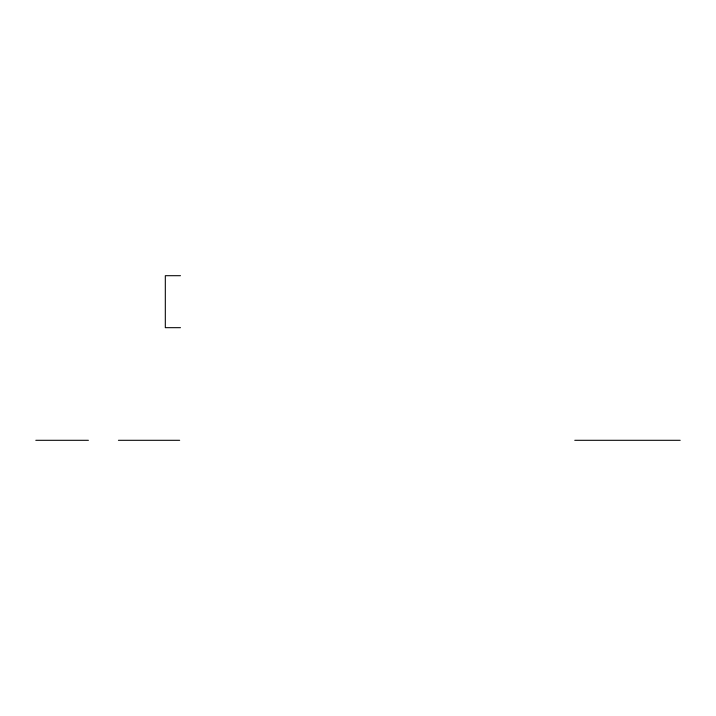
<?xml version="1.0" encoding="UTF-8"?>
<svg xmlns="http://www.w3.org/2000/svg" width="716" height="716" viewBox="0 0 716 716"><rect width="100%" height="100%" fill="white"/><g stroke="black" fill="none" stroke-linecap="round" stroke-linejoin="round"><path stroke-width="1.07" d="M180.477 275.696L165.315 275.696L165.315 327.677L180.477 327.677M35.8 440.304L88.408 440.304M118.417 440.304L179.671 440.304M574.76 440.304L680.2 440.304"/></g></svg>
